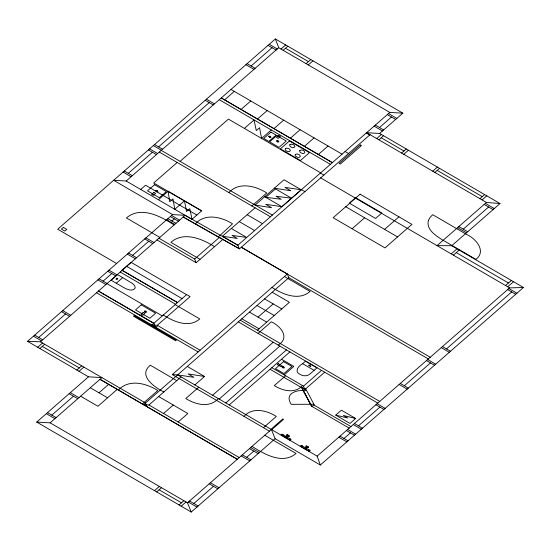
<?xml version="1.0" encoding="UTF-8"?>
<svg xmlns="http://www.w3.org/2000/svg" width="551" height="551" viewBox="0 0 551 551"><rect width="100%" height="100%" fill="white"/><g stroke="black" fill="none" stroke-linecap="round" stroke-linejoin="round"><path stroke-width="0.83" d="M195.378 223.926C205.02 212.838 221.605 216.936 232.522 223.802L218.327 236.937M302.637 363.681C299.035 365.478 293.917 371.257 299.606 374.122C302.637 376.209 307.107 376.574 309.958 373.991L317.011 367.827L305.536 361.146L302.637 363.681L314.111 370.362M486.43 202.451L437.026 245.629L451.73 245.739L500.005 203.539L486.43 202.451L366.629 132.688L379.625 133.445L402.829 113.169L275.369 38.949L57.697 229.202L116.605 263.509M128.3 173.338L152.42 152.255M158.578 146.876L209.235 102.603M251.125 65.982L272.049 47.696M370.072 134.692L239.416 248.894L237.874 245.223L185.115 215.324L172.566 214.587L113.658 180.287L126.213 181.017L278.723 47.717L275.369 38.949M280.996 49.039L285.673 44.948M224.594 99.869L234.306 91.376M283.152 50.293L287.822 46.201M140.739 189.448L145.574 185.226L196.845 215.076M177.167 162.469L153.695 182.987L201.625 210.895M180.087 161.353L228.417 119.112L320.689 172.842M241.049 109.449L250.726 100.991M306.142 63.675L310.819 59.591M308.291 64.928L312.968 60.844M158.406 199.731L168.083 191.273L201.68 210.847L191.989 219.319L126.213 181.017M244.389 128.411L254.059 119.953L256.284 130.594L259.569 127.722L261.58 138.425M257.503 119.03L267.18 110.572M88.477 376.815L36.703 422.066L50.155 422.851L101.921 377.6L88.477 376.815L27.55 341.344L172.566 214.587M261.608 138.439L271.278 129.981M273.957 128.61L283.627 120.152M38.687 337.453L65.548 313.98M103.099 281.155L111.777 273.571M132.584 255.382L148.763 241.248M171.912 221.006L174.35 218.878M27.55 341.344L40.423 341.792L185.115 215.324M37.695 347.247L42.53 343.018M39.844 348.501L44.686 344.272M116.268 283.228L123.672 287.519C126.923 289.344 132.784 292.03 135.257 287.897L134.568 285.494L132.371 283.386L117.549 274.584L111.102 280.218L116.268 283.228L122.715 277.587M290.405 138.184L300.081 129.733M228.837 192.554C238.962 181.527 255.678 185.88 266.767 192.96L251.883 205.978M304.393 146.332L314.07 137.881M222.742 239.492L196.163 262.731L194.655 259.032L219.298 237.488L239.444 248.797L183.187 217.011L219.243 237.543M265.809 197.341L275.486 188.89M222.404 236.227L231.275 228.465L246.717 237.46L232.026 235.387L237.274 238.445L222.418 236.214L237.846 245.216L389.826 112.411L402.829 113.169M231.365 228.513L255.044 207.817M318.382 154.48L328.059 146.022M76.864 370.058L81.7 365.83M79.02 371.312L83.855 367.083M281.885 206.701L301.232 189.792L284.013 179.764L255.12 205.075L271.547 207.686L265.692 204.276L281.919 206.728L264.659 196.673M379.481 127.515L391.465 117.039M51.828 415.123L73.448 396.224M157.255 325.317L190.095 296.61L186.651 294.606L151.876 325L157.255 325.317L200.082 350.257M155.899 327.342L157.834 325.648M376.712 138.563L381.388 134.472M378.861 139.809L383.537 135.725M98.973 392.794L108.65 384.343M117.26 389.35L97.913 406.266L80.694 396.238M118.451 390.046C128.982 378.654 146.291 383.214 157.786 390.542L142.392 403.986M401.617 153.061L406.294 148.977M403.773 154.314L408.443 150.23M269.439 431.164L172.256 374.577L287.312 274.012L430.255 357.248M287.312 274.012L241.317 247.234L287.312 274.012L288.82 277.711L143.563 404.668L148.942 404.985L239.237 457.564M148.942 404.985L181.079 376.898M352.089 228.755L364.659 217.769M258.068 317.128L273.193 303.911M432.728 171.182L437.404 167.091M434.884 172.429L439.56 168.344M257.448 330.207L289.413 302.265L272.194 292.237M194.882 384.935L204.559 376.478L187.34 366.456M163.557 413.47L173.234 405.019M258.061 333.383L271.299 321.812C280.555 325.875 290.425 337.811 278.172 345.091M198.766 387.195L185.818 398.511C195.35 404.654 209.766 408.222 218.361 398.607M384.577 229.368L398.945 216.812M178.166 421.976L187.836 413.519L158.633 396.513M212.624 395.219L273.255 342.226M219.208 399.048L279.839 346.062M225.793 402.933L286.451 349.913M229.237 404.937L289.895 351.917M479.949 198.67L484.625 194.586M482.097 199.923L486.774 195.839M284.185 374.887L293.855 366.429L281.568 359.273M285.625 375.727L274.35 385.576C282.615 390.921 295.116 393.944 302.527 385.569M154.507 490.659L159.349 486.437M156.663 491.912L161.498 487.683M244.031 416.377C252.551 406.831 266.849 410.357 276.313 416.453L263.461 427.686M463.295 229.147L488.613 207.018M451.214 253.887L457.02 248.818M324.704 372.187L304.875 389.523L303.491 386.127L321.55 370.348M453.363 255.141L459.169 250.064M179.054 504.95L183.889 500.721M181.203 506.204L186.038 501.975M271.009 429.263L282.842 418.918L283.558 419.339L271.726 429.684M275.149 438.72L191.245 512.051L187.471 502.808L271.374 429.477L275.149 438.72L320.338 465.03L523.45 287.498L451.73 245.739M193.849 503.504L213.512 486.313M246.648 457.351L253.784 451.117M281.967 435.524L282.98 434.684M285.184 437.398L286.568 436.185L286.802 434.829L289.041 435.462L289.158 436.199L287.34 436.633L285.955 437.845M289.172 439.719L290.157 438.858M335.738 415.117L341.379 410.178L355.65 418.491L350.002 423.423L335.738 415.117L347.736 417.995L343.383 415.461L355.65 418.491M301.19 446.716L302.168 445.855L301.218 446.737M304.407 448.59L305.791 447.378L306.025 446.021L308.264 446.654L308.381 447.391L306.563 447.825L305.178 449.037M308.388 450.911L309.373 450.05M505.549 285.528L511.356 280.459M507.705 286.782L513.504 281.706M320.338 465.03L317.135 456.125L509.606 287.891L523.45 287.498M344.003 438.486L350.422 432.879M358.474 425.84L379.921 407.093M404.351 385.741L430.469 362.916M446.489 348.907L511.686 291.927M314.497 405.35L311.577 406.225L301.714 387.684L305.702 388.799L314.497 405.35L350.946 426.57M306.631 390.556C297.981 389.44 283.669 392.801 291.224 404.31L313.925 404.269M172.256 374.577L177.636 374.894L317.135 456.125M265.727 197.292L281.237 199.283L276.072 196.273L291.555 198.243L274.336 188.222M301.232 189.792L284.957 187.381L290.811 190.791L274.357 188.201M177.663 374.907L193.938 377.318L188.084 373.909L204.545 376.491M153.825 323.299L98.45 291.073L153.825 323.299L155.32 327.005M285.487 48.247L308.477 61.636M278.723 47.717L389.826 112.411M388.51 113.561L396.837 118.41M269.239 44.3L277.277 48.984M387.305 114.615L395.625 119.464M268.027 45.361L276.065 50.038M375.321 125.091L383.641 129.94M374.108 126.151L382.428 130.993M379.625 133.445L500.005 203.539M381.202 137.771L403.959 151.022M437.218 170.39L482.283 196.631M247.11 63.641L255.147 68.324M366.236 133.032L369.68 135.036M485.376 203.374L494.275 208.554M245.904 64.701L253.935 69.378M484.171 204.428L493.062 209.607M345.091 151.518L348.535 153.522M231.055 89.482L342.054 154.17M458.845 226.557L467.744 231.744M457.64 227.618L466.532 232.797M221.378 97.94L332.377 162.628M221.226 97.968L332.329 162.662M219.257 99.69L330.4 164.356M206.425 99.208L214.463 103.884M205.213 100.261L213.251 104.938M320.406 173.09L323.85 175.094M456.262 252.606L508.456 282.994M320.668 177.877L509.606 287.891M508.876 288.531L516.914 293.208M507.671 289.585L515.702 294.262M345.732 206.749L397.553 236.923M301.487 189.627L304.93 191.631M154.555 144.541L162.593 149.218M153.35 145.595L161.381 150.278M161.257 150.382L272.366 215.083M159.322 152.076L270.431 216.77M149.617 148.86L157.648 153.543M148.405 149.92L156.436 154.597M247.151 214.718L262.51 223.658M239.258 221.612L254.61 230.559M442.474 346.572L450.511 351.249M441.268 347.626L449.299 352.309M124.285 171.003L132.316 175.679M123.073 172.057L131.11 176.733M288.82 277.711L428.32 358.942M427.659 359.521L435.696 364.197M284.44 276.526L310.055 291.438C298.766 301.239 282.842 294.379 271.98 287.415M426.453 360.574L434.491 365.251M171.547 215.482L179.585 220.159M170.335 216.543L178.372 221.22M167.897 218.671L175.934 223.348M214.511 246.69C202.024 238.707 183.745 231.117 170.851 242.337L200.041 259.335M166.691 219.725L174.729 224.409M174.116 224.939C160.685 216.357 140.925 205.592 126.427 217.941L159.852 237.405M264.583 298.897L281.802 308.925M158.915 238.225L194.655 259.032M156.98 239.912L196.163 262.731M400.329 383.406L408.367 388.083M399.124 384.46L407.161 389.144M145.953 237.853L153.991 242.53M144.748 238.907L152.779 243.583M257.021 305.502L274.24 315.53M249.458 312.114L266.677 322.142M241.841 318.774L259.06 328.795M128.569 253.047L136.607 257.723M127.364 254.101L135.394 258.784M240.229 320.179L379.729 401.41M238.294 321.874L377.793 403.105M377.118 403.697L385.156 408.374M375.906 404.751L383.944 409.434M186.582 294.668L131 262.297L121.943 270.21L177.532 302.582L122.164 270.348M126.475 266.257L182.057 298.621M120.228 272.042L175.59 304.276M175.177 304.634L199.772 318.953C188.945 328.341 173.696 321.688 163.296 315.014M108.974 270.176L117.012 274.853M107.762 271.23L115.8 275.913M271.843 367.703L303.491 386.127M270.066 369.253L304.875 389.523M354.458 423.505L362.489 428.182M353.246 424.559L361.284 429.243M99.084 278.813L107.121 283.496M106.949 283.641L162.311 315.881M97.878 279.874L105.916 284.55M349.176 428.12L311.577 406.225L301.852 387.759M347.612 429.484L355.65 434.16M346.4 430.545L354.438 435.221M96.515 292.767L198.146 351.944M339.988 436.151L348.025 440.828M338.775 437.205L346.813 441.888M286.472 436.268L287.243 436.716M305.695 447.46L306.466 447.915M286.162 436.537L282.002 434.112L281.017 434.973L290.088 440.256L291.073 439.395L286.94 436.991M305.385 447.729L301.225 445.304L300.24 446.165L309.311 451.448L310.296 450.587L306.163 448.183M62.745 310.585L70.776 315.262M61.533 311.639L69.564 316.315M176.788 380.645L150.299 365.217C137.516 375.713 154.748 387.401 163.84 391.961M264.762 435.256L296.039 453.466C282.539 464.879 264.377 454.182 252.027 446.386M250.691 447.557L259.301 452.564M249.479 448.61L258.088 453.625M242.344 454.844L250.953 459.858M34.672 335.118L42.709 339.795M241.138 455.904L249.748 460.918M33.466 336.172L41.497 340.849M40.423 341.792L145.498 402.981L147.007 406.672M237.302 459.252L99.986 379.295L237.24 459.307M42.262 346.386L79.282 367.944M90.364 387.78L107.59 397.808M70.349 392.663L78.958 397.67M69.144 393.717L77.753 398.731M210.42 482.752L219.029 487.766M209.208 483.812L217.817 488.82M47.524 412.616L56.133 417.63M46.312 413.67L54.921 418.684M189.544 500.997L198.153 506.011M188.332 502.057L196.941 507.072M50.155 422.851L187.471 502.808M159.081 489.798L181.472 502.836M36.703 422.066L191.245 512.051M303.243 390.563L310.537 404.276M192.01 219.305L189.785 208.664L186.5 211.543L184.489 200.84L174.791 209.277L172.993 198.877L169.701 201.749L168.11 191.287M282.697 367.062C283.4 368.915 284.757 366.436 282.697 367.062M156.277 190.949C156.973 192.802 158.344 190.329 156.277 190.949M144.817 311.384C145.512 313.237 146.883 310.764 144.817 311.384M277.174 141.097C277.869 142.95 279.24 140.471 277.174 141.097M144.341 311.17L145.058 312.265L146.552 312.169L145.836 311.074L144.341 311.17M269.26 136.49C269.956 138.342 271.333 135.863 269.26 136.49M268.785 136.276L269.508 137.371L270.996 137.268L270.279 136.18L268.785 136.276M276.698 140.884L277.415 141.979L278.909 141.876L278.193 140.78L276.698 140.884M155.802 190.736L156.518 191.831L158.013 191.734L157.297 190.639L155.802 190.736M282.222 366.849L282.938 367.944L284.433 367.841L283.717 366.752L282.222 366.849M428.306 220.682C426.233 229.505 435.435 235.325 441.737 239.478L475.885 259.369C486.774 251.208 475.795 238.576 466.835 234.574L432.68 214.69L429.911 217.652L428.306 220.682M285.335 148.646L285.225 149.727C286.059 151.387 289.323 152.572 290.377 150.671L289.847 149.362L288.827 148.618L287.05 148.136L285.335 148.646M289.854 144.706L289.736 145.781C290.577 147.441 293.835 148.625 294.895 146.724L294.358 145.416L293.339 144.672L291.562 144.19L289.854 144.706M295.288 154.445L295.171 155.52C296.004 157.18 299.269 158.371 300.329 156.463L299.792 155.155L298.773 154.411L296.996 153.929L295.288 154.445M299.799 150.499L299.689 151.573C300.522 153.233 303.787 154.425 304.841 152.517L304.31 151.208L303.291 150.464L301.514 149.982L299.799 150.499M63.365 227.363L61.402 229.078L64.791 231.055L66.754 229.34L63.365 227.363M154.521 184.716L147.516 190.839L159.329 197.713L166.333 191.59L154.521 184.716M153.887 192.395L151.635 194.365L153.357 195.371L155.609 193.401L153.887 192.395M270.982 132.102L263.729 138.446L268.833 141.414L276.085 135.071L270.982 132.102M276.836 135.532L269.584 141.876L279.02 147.372L286.279 141.028L276.836 135.532M278.682 135.408L276.423 137.385L278.145 138.384L280.404 136.414L278.682 135.408M116.984 278.2L115.965 279.102L116.833 279.605L117.859 278.71L116.984 278.2M289.42 140.98L280.39 148.873L300.426 160.541L309.455 152.648L289.42 140.98M141.283 304.855L135.525 309.896L149.872 318.251L155.637 313.216L141.283 304.855M134.148 315.62L133.507 316.184L175.707 340.759L176.354 340.194L134.148 315.62M143.198 312.376L140.939 314.352L142.661 315.351L144.92 313.381L143.198 312.376M360.251 144.947L339.106 163.427L340.256 164.095L361.401 145.616L360.251 144.947M355.547 197.692L349.313 203.147L375.589 218.451L381.822 212.996L355.547 197.692M360.099 194.186L333.162 217.735L384.984 247.909L411.921 224.367L360.099 194.186M278.241 363.681L277.27 364.521L281.292 366.863L282.257 366.016L278.241 363.681M283.545 361.601L275.486 368.647L283.903 373.55L291.968 366.505L283.545 361.601M309.159 365.01L308.67 365.437L310.495 366.498L310.984 366.071L309.159 365.01M283.007 435.283L282.491 435.104L283.007 435.283M289.316 438.961L289.668 439.285L289.316 438.961M302.224 446.475L301.714 446.296L302.224 446.475M308.539 450.153L308.891 450.477L308.594 450.201M289.103 436.227C284.371 434.195 288.269 434.45 289.117 436.199M308.319 447.419C303.594 445.387 307.492 445.642 308.34 447.398"/></g></svg>
